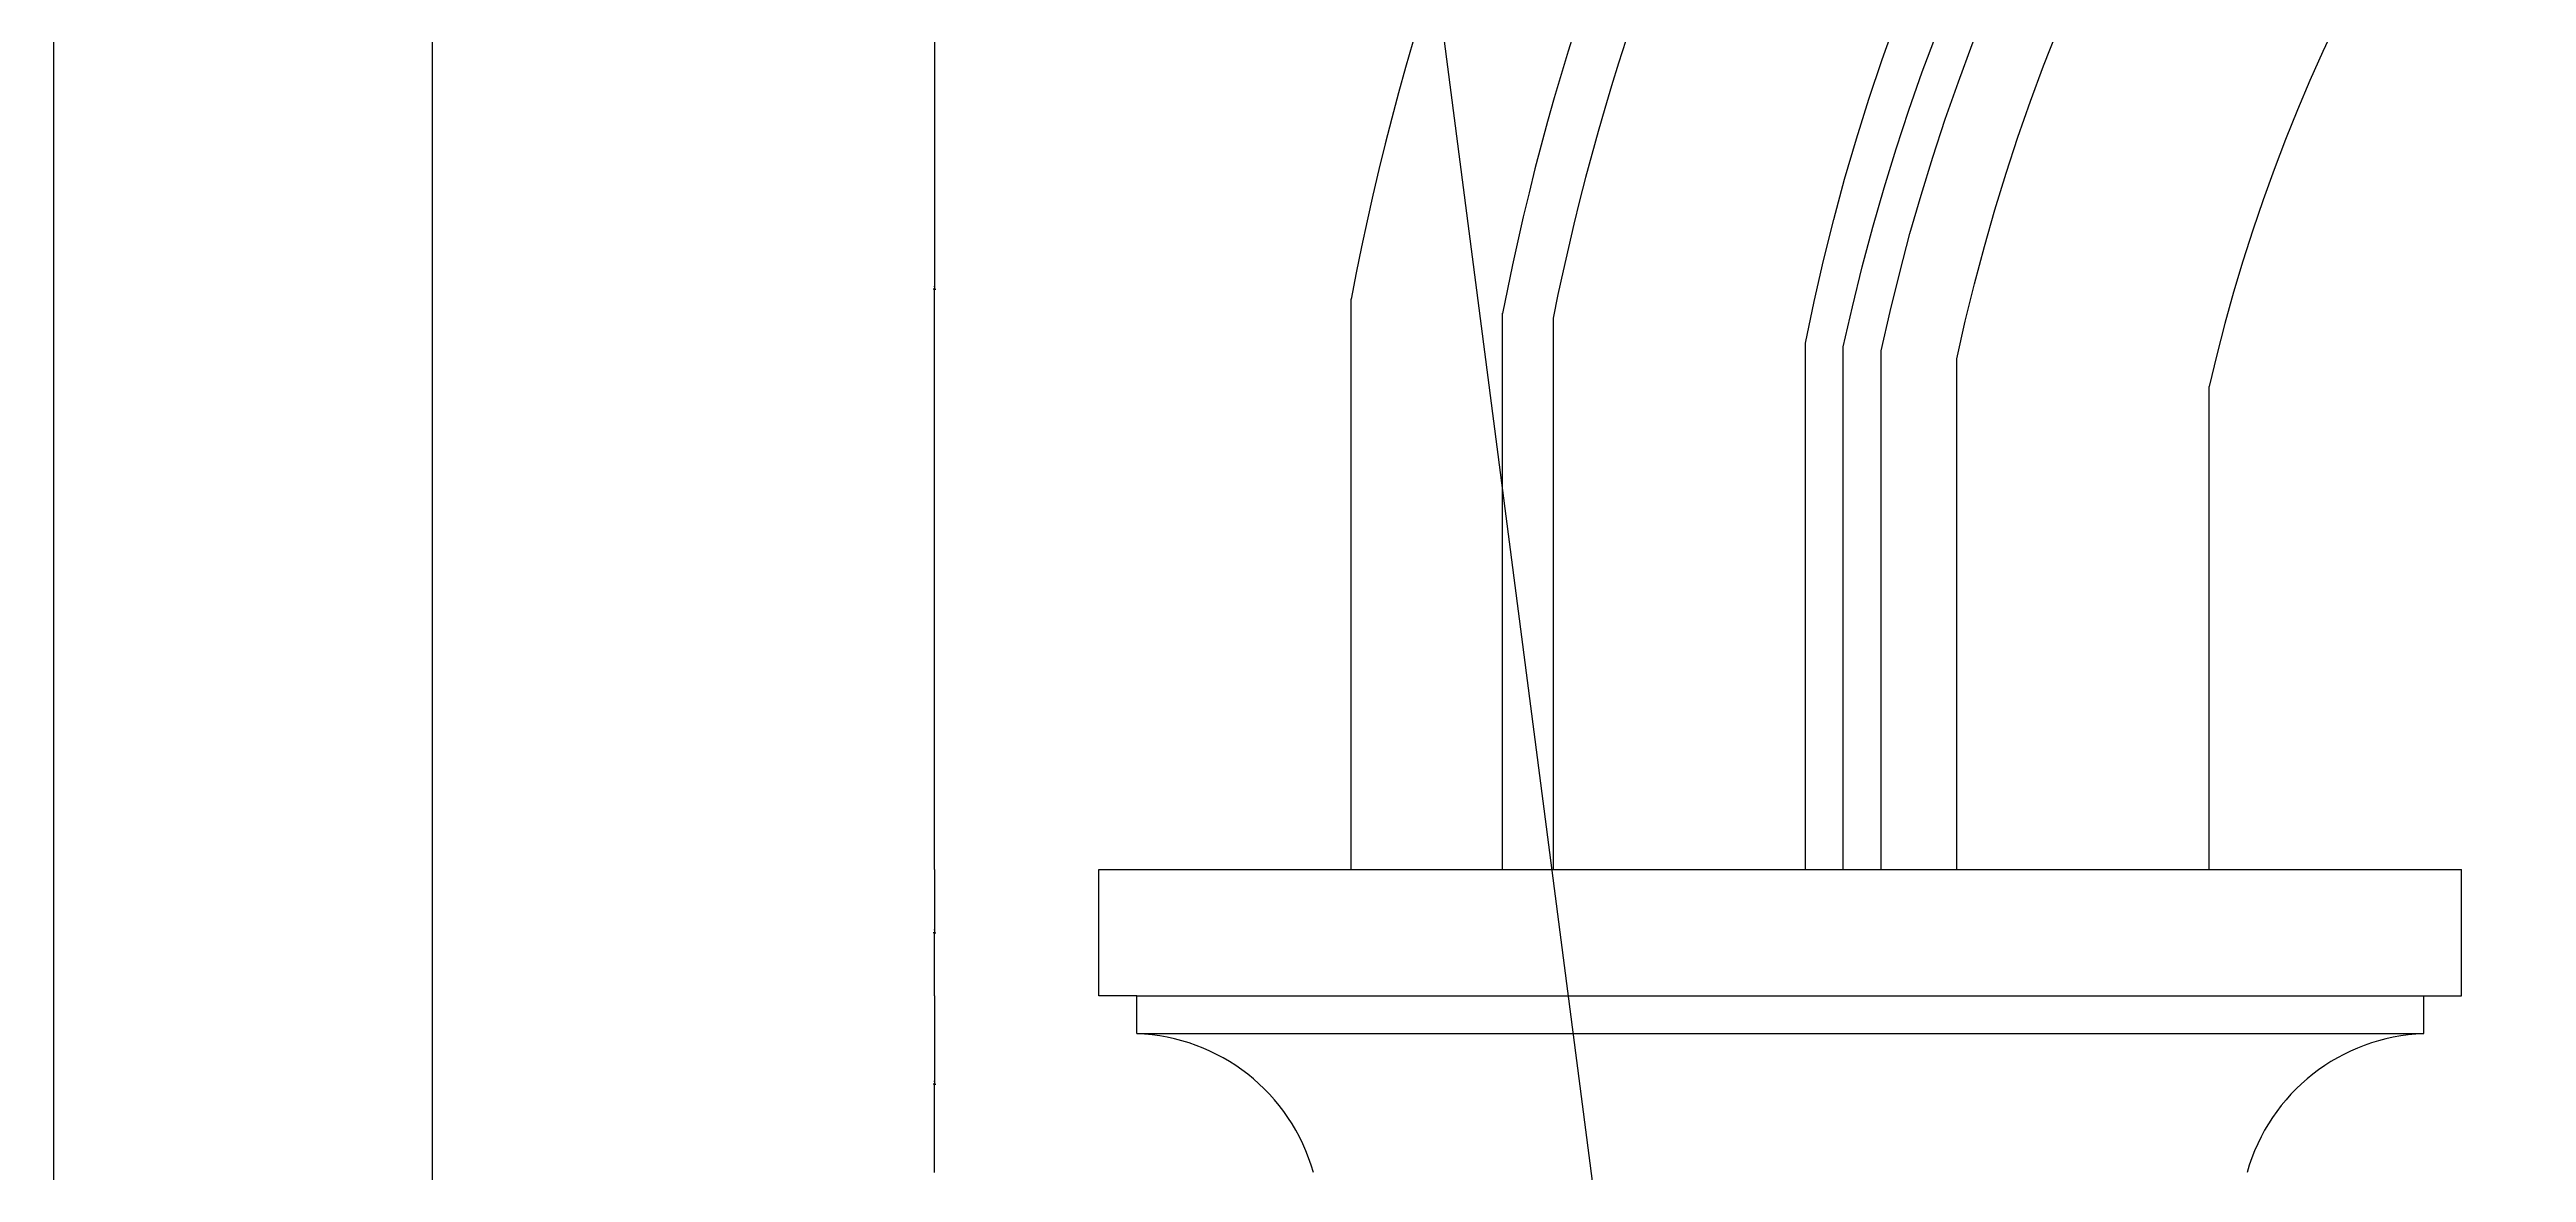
# Model space of a CAD drawing. Header units: metres. Extents: x 0 to 5410, y 0 to 6910.
# Drawn here: x 230 to 1211, y 5400 to 5845 of the extents above; entities that cross this region are included whole.
import ezdxf

# ---------------------------------------------------------------- set-up
doc = ezdxf.new("R2010")
doc.units = ezdxf.units.M
for name, color, linetype in [('3', 3, 'Continuous'), ('4', 4, 'Continuous'), ('7', 7, 'Continuous'), ('DIM', 3, 'Continuous')]:
    doc.layers.add(name, color=color, linetype=linetype)
doc.dimstyles.get("Standard").update_dxf_attribs({"dimtxt": 2.5, "dimasz": 2.5, "dimexe": 1.25, "dimexo": 0.625, "dimtad": 1, "dimcen": 2.5, "dimazin": 3, "dimtfac": 1, "dimtmove": 0, "dimatfit": 3})

# ---------------------------------------------------------------- blocks, each defined once
blk = doc.blocks.new('*D8')
for p, q in [((381.28, 5979.51), (381.28, 4659.36)), ((381.03, 4659.36), (380.78, 4659.36)), ((381.28, 3339.21), (381.28, 4659.36)), ((381.28, 4659.36), (381.28, 4659.36)), ((381.53, 4659.36), (381.78, 4659.36))]:
    blk.add_line(p, q)
at = {"layer": 'Defpoints'}
for p in [(381.28, 5979.51), (381.28, 4659.36), (381.28, 3339.21)]:
    blk.add_point(p, dxfattribs=at)
at = {"layer": 'DIM', "insert": (381.28, 4660.485), "char_height": 1, "attachment_point": 5}
blk.add_mtext('0', dxfattribs=at)
blk = doc.blocks.new('*D9')
for p, q in [((231.15, 6579.67), (231.15, 4799.44)), ((230.9, 4799.44), (230.65, 4799.44)), ((231.15, 3019.21), (231.15, 4799.44)), ((231.15, 4799.44), (231.15, 4799.44)), ((231.4, 4799.44), (231.65, 4799.44))]:
    blk.add_line(p, q)
at = {"layer": 'Defpoints'}
for p in [(231.15, 6579.67), (231.15, 4799.44), (231.15, 3019.21)]:
    blk.add_point(p, dxfattribs=at)
at = {"layer": 'DIM', "insert": (231.15, 4800.565), "char_height": 1, "attachment_point": 5}
blk.add_mtext('3560', dxfattribs=at)
blk = doc.blocks.new('*D39')
for p, q in [((580.34, 5519.62), (580.34, 5494.62)), ((580.09, 5494.62), (579.84, 5494.62)), ((580.34, 5469.62), (580.34, 5494.62)), ((580.34, 5494.62), (580.34, 5494.62)), ((580.59, 5494.62), (580.84, 5494.62))]:
    blk.add_line(p, q)
at = {"layer": 'Defpoints'}
for p in [(580.34, 5519.62), (580.34, 5494.62), (580.34, 5469.62)]:
    blk.add_point(p, dxfattribs=at)
at = {"layer": 'DIM', "insert": (580.34, 5495.745), "char_height": 1, "attachment_point": 5}
blk.add_mtext('0', dxfattribs=at)
blk = doc.blocks.new('*D40')
for p, q in [((580.34, 5469.62), (580.34, 5434.62)), ((580.09, 5434.62), (579.84, 5434.62)), ((580.34, 5399.62), (580.34, 5434.62)), ((580.34, 5434.62), (580.34, 5434.62)), ((580.59, 5434.62), (580.84, 5434.62))]:
    blk.add_line(p, q)
at = {"layer": 'Defpoints'}
for p in [(580.34, 5469.62), (580.34, 5434.62), (580.34, 5399.62)]:
    blk.add_point(p, dxfattribs=at)
at = {"layer": 'DIM', "insert": (580.34, 5435.745), "char_height": 1, "attachment_point": 5}
blk.add_mtext('0', dxfattribs=at)
blk = doc.blocks.new('*D42')
for p, q in [((580.34, 5979.51), (580.34, 5749.56)), ((580.09, 5749.56), (579.84, 5749.56)), ((580.34, 5519.62), (580.34, 5749.56)), ((580.34, 5749.56), (580.34, 5749.56)), ((580.59, 5749.56), (580.84, 5749.56))]:
    blk.add_line(p, q)
at = {"layer": 'Defpoints'}
for p in [(580.34, 5979.51), (580.34, 5749.56), (580.34, 5519.62)]:
    blk.add_point(p, dxfattribs=at)
at = {"layer": 'DIM', "insert": (580.34, 5750.685), "char_height": 1, "attachment_point": 5}
blk.add_mtext('0', dxfattribs=at)

msp = doc.modelspace()

# ---------------------------------------------------------------- linework, layer by layer
at = {"layer": '3'}
for p, q in [((805.52, 5519.62), (805.52, 5740.09)), ((660.52, 5469.62), (1170.52, 5469.62))]:
    msp.add_line(p, q, dxfattribs=at)
for points in [[(940.52, 5519.62), (940.52, 5726.72, -0.31), (1635.49, 6382.93, -0.35), (2345.65, 5623.79), (2345.65, 5519.62)], [(955.52, 5519.62), (955.52, 5725.17, -0.31), (1635.52, 6367.76, -0.35), (2330.65, 5623.21), (2330.65, 5519.62)]]:
    msp.add_lwpolyline(points, format="xyb", dxfattribs=at)
msp.add_arc((1758.53, 5556.5), 970.53, 97.28, 169.1, dxfattribs=at)
at = {"layer": '4'}
for p, q in [((745.52, 5519.62), (745.52, 5745.73)), ((1085.52, 5519.62), (1085.52, 5711.07)), ((645.52, 5519.62), (1185.52, 5519.62)), ((645.52, 5469.62), (645.52, 5519.62)), ((1185.52, 5469.62), (1185.52, 5519.62)), ((660.52, 5469.62), (645.52, 5469.62)), ((660.52, 5454.62), (660.52, 5469.62)), ((1170.52, 5454.62), (1170.52, 5469.62)), ((1170.52, 5469.62), (1185.52, 5469.62))]:
    msp.add_line(p, q, dxfattribs=at)
for points in [[(3885.52, 5519.62), (3885.52, 5738.17, 0.32), (3075.52, 6499.04, 0.24), (2355.52, 5995.65, 0.24), (1635.52, 6499.04, 0.32), (825.52, 5738.17), (825.52, 5519.62)], [(925.52, 5519.62), (925.52, 5728.26, -0.32), (1635.52, 6398.09, -0.33), (2355.52, 5669.37, -0.33), (3075.52, 6398.09, -0.32), (3785.52, 5728.26), (3785.52, 5519.62)]]:
    msp.add_lwpolyline(points, format="xyb", dxfattribs=at)
for centre, radius, start, end in [((1758.53, 5556.5), 1030.53, 96.86, 169.42), ((1758.53, 5556.5), 690.53, 100.26, 167.07), ((657.8, 5379.11), 75.56, 15.75, 87.94), ((1173.24, 5379.11), 75.56, 92.06, 164.25)]:
    msp.add_arc(centre, radius, start, end, dxfattribs=at)
at = {"layer": '7'}
msp.add_lwpolyline([(985.52, 5519.62), (985.52, 5722.02, -0.31), (1635.52, 6337.41, -0.35), (2300.56, 5623.21), (2300.56, 5519.62)], format="xyb", dxfattribs=at)
at = {"layer": 'DIM'}
msp.add_line((660.52, 5454.62), (1170.52, 5454.62), dxfattribs=at)

# ---------------------------------------------------------------- dimensions: what is measured, and where the dimension line sits
dim = msp.add_linear_dim(base=(231.15, 4799.44), p1=(231.15, 6579.67), p2=(231.15, 3019.21), text='3560', dimstyle='Standard', dxfattribs=at)
dim.commit()
dim.dimension.update_dxf_attribs({"geometry": '*D9', "text_midpoint": (231.15, 4800.565)})
for base, p1, p2, picture, middle in [((381.28, 4659.36), (381.28, 5979.51), (381.28, 3339.21), '*D8', (381.28, 4660.485)), ((580.34, 5749.56), (580.34, 5979.51), (580.34, 5519.62), '*D42', (580.34, 5750.685)), ((580.34, 5494.62), (580.34, 5519.62), (580.34, 5469.62), '*D39', (580.34, 5495.745)), ((580.34, 5434.62), (580.34, 5469.62), (580.34, 5399.62), '*D40', (580.34, 5435.745))]:
    dim = msp.add_linear_dim(base=base, p1=p1, p2=p2, dimstyle='Standard', dxfattribs=at)
    dim.commit()
    dim.dimension.update_dxf_attribs({"geometry": picture, "text_midpoint": middle})

# ---------------------------------------------------------------- leaders
msp.add_leader([(852.74, 5307.06), (677.89, 6652.58)], dimstyle='Standard', dxfattribs=at)

doc.saveas('drawing.dxf')
